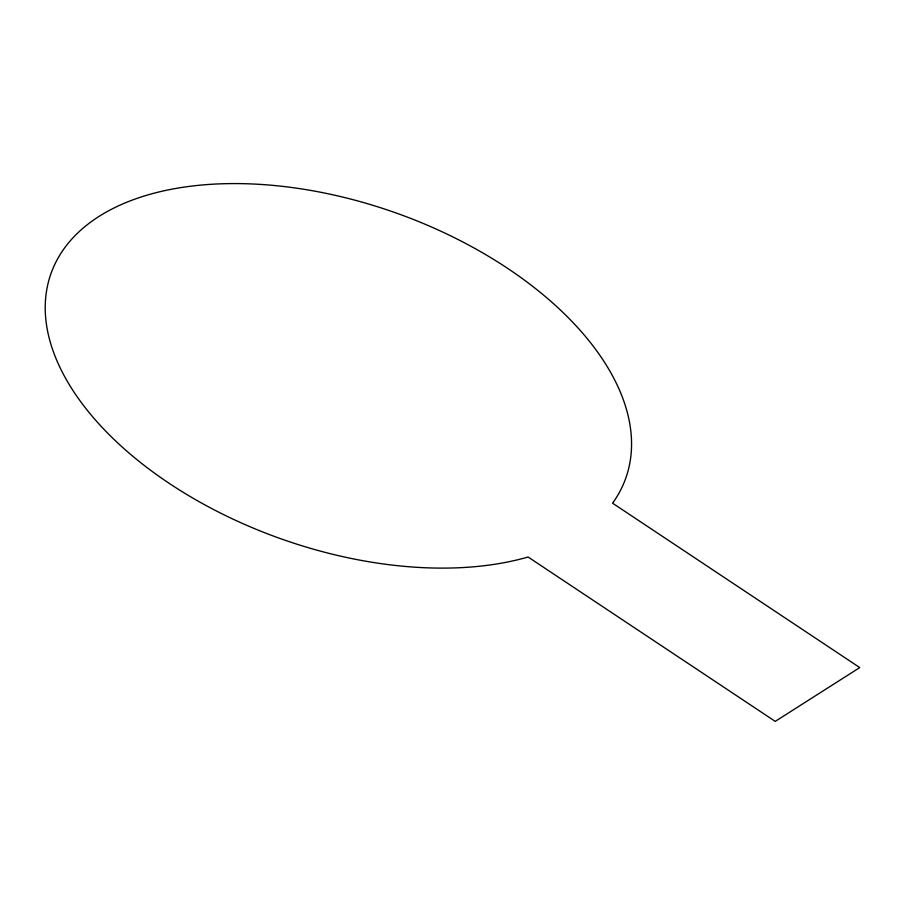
<?xml version="1.0" encoding="UTF-8"?>
<svg xmlns="http://www.w3.org/2000/svg" width="905" height="905" viewBox="0 0 905 905"><rect width="100%" height="100%" fill="white"/><g stroke="black" fill="none" stroke-linecap="round" stroke-linejoin="round"><path stroke-width="1.36" d="M613.522 501.879L612.538 503.169L859.75 667.573L775.246 721.387L528.034 556.982L526.043 557.593A305.064 172.787 19.6 0 1 62.547 372.634A305.064 172.787 19.6 0 1 339.432 196.295A305.064 172.787 19.6 0 1 613.522 501.879"/></g></svg>
